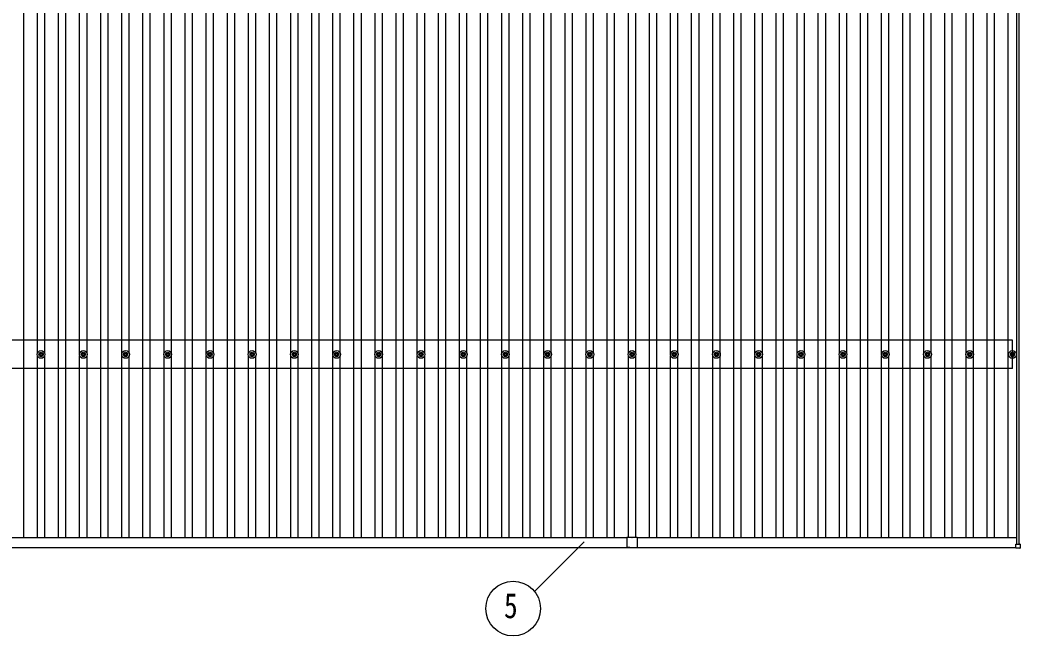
# Model space of a CAD drawing. Units: millimetres, scale not verified. Extents: x -18922 to 18922, y -13365 to 13365.
# Drawn here: x -13536 to -8798, y -935 to 1982 of the extents above; entities that cross this region are included whole.
import ezdxf
from ezdxf.enums import TextEntityAlignment as Align

# ---------------------------------------------------------------- set-up
doc = ezdxf.new("R2010")
doc.units = ezdxf.units.MM
doc.header["$LTSCALE"] = 50
for name, color, linetype in [('0-5_YKK_13', 4, 'Continuous'), ('0-6_YKK_A1', 4, 'Continuous'), ('0-7_YKK_D', 6, 'Continuous')]:
    doc.layers.add(name, color=color, linetype=linetype)
doc.styles.add('ＭＳ ゴシック', font='')
doc.styles.get('ＭＳ ゴシック').set_extended_font_data('MS Gothic')

msp = doc.modelspace()

# ---------------------------------------------------------------- linework, layer by layer
at = {"layer": '0-5_YKK_13'}
for p, q in [((-13445.91, 399.89), (-13441.49, 399.89)), ((-13445.91, 396.39), (-13441.49, 396.39)), ((-13437.66, 408.14), (-13437.66, 403.72)), ((-13437.66, 392.56), (-13437.66, 388.14)), ((-13434.16, 408.14), (-13434.16, 403.72)), ((-13434.16, 392.56), (-13434.16, 388.14)), ((-13430.33, 399.89), (-13425.91, 399.89)), ((-13430.33, 396.39), (-13425.91, 396.39)), ((-13245.91, 399.89), (-13241.49, 399.89)), ((-13245.91, 396.39), (-13241.49, 396.39)), ((-13237.66, 408.14), (-13237.66, 403.72)), ((-13237.66, 392.56), (-13237.66, 388.14)), ((-13234.16, 408.14), (-13234.16, 403.72)), ((-13234.16, 392.56), (-13234.16, 388.14)), ((-13230.33, 399.89), (-13225.91, 399.89)), ((-13230.33, 396.39), (-13225.91, 396.39)), ((-13045.91, 399.89), (-13041.49, 399.89)), ((-13045.91, 396.39), (-13041.49, 396.39)), ((-13037.66, 408.14), (-13037.66, 403.72)), ((-13037.66, 392.56), (-13037.66, 388.14)), ((-13034.16, 408.14), (-13034.16, 403.72)), ((-13034.16, 392.56), (-13034.16, 388.14)), ((-13030.33, 399.89), (-13025.91, 399.89)), ((-13030.33, 396.39), (-13025.91, 396.39)), ((-12845.91, 399.89), (-12841.49, 399.89)), ((-12845.91, 396.39), (-12841.49, 396.39)), ((-12837.66, 408.14), (-12837.66, 403.72)), ((-12837.66, 392.56), (-12837.66, 388.14)), ((-12834.16, 408.14), (-12834.16, 403.72)), ((-12834.16, 392.56), (-12834.16, 388.14)), ((-12830.33, 399.89), (-12825.91, 399.89)), ((-12830.33, 396.39), (-12825.91, 396.39)), ((-12645.91, 399.89), (-12641.49, 399.89)), ((-12645.91, 396.39), (-12641.49, 396.39)), ((-12637.66, 408.14), (-12637.66, 403.72)), ((-12637.66, 392.56), (-12637.66, 388.14)), ((-12634.16, 408.14), (-12634.16, 403.72)), ((-12634.16, 392.56), (-12634.16, 388.14)), ((-12630.33, 399.89), (-12625.91, 399.89)), ((-12630.33, 396.39), (-12625.91, 396.39)), ((-12445.91, 399.89), (-12441.49, 399.89)), ((-12445.91, 396.39), (-12441.49, 396.39)), ((-12437.66, 408.14), (-12437.66, 403.72)), ((-12437.66, 392.56), (-12437.66, 388.14)), ((-12434.16, 408.14), (-12434.16, 403.72)), ((-12434.16, 392.56), (-12434.16, 388.14)), ((-12430.33, 399.89), (-12425.91, 399.89)), ((-12430.33, 396.39), (-12425.91, 396.39)), ((-12245.91, 399.89), (-12241.49, 399.89)), ((-12245.91, 396.39), (-12241.49, 396.39)), ((-12237.66, 408.14), (-12237.66, 403.72)), ((-12237.66, 392.56), (-12237.66, 388.14)), ((-12234.16, 408.14), (-12234.16, 403.72)), ((-12234.16, 392.56), (-12234.16, 388.14)), ((-12230.33, 399.89), (-12225.91, 399.89)), ((-12230.33, 396.39), (-12225.91, 396.39)), ((-12045.91, 399.89), (-12041.49, 399.89)), ((-12045.91, 396.39), (-12041.49, 396.39)), ((-12037.66, 408.14), (-12037.66, 403.72)), ((-12037.66, 392.56), (-12037.66, 388.14)), ((-12034.16, 408.14), (-12034.16, 403.72)), ((-12034.16, 392.56), (-12034.16, 388.14)), ((-12030.33, 399.89), (-12025.91, 399.89)), ((-12030.33, 396.39), (-12025.91, 396.39)), ((-11845.91, 399.89), (-11841.49, 399.89)), ((-11845.91, 396.39), (-11841.49, 396.39)), ((-11837.66, 408.14), (-11837.66, 403.72)), ((-11837.66, 392.56), (-11837.66, 388.14)), ((-11834.16, 408.14), (-11834.16, 403.72)), ((-11834.16, 392.56), (-11834.16, 388.14)), ((-11830.33, 399.89), (-11825.91, 399.89)), ((-11830.33, 396.39), (-11825.91, 396.39)), ((-11645.91, 399.89), (-11641.49, 399.89)), ((-11645.91, 396.39), (-11641.49, 396.39)), ((-11637.66, 408.14), (-11637.66, 403.72)), ((-11637.66, 392.56), (-11637.66, 388.14)), ((-11634.16, 408.14), (-11634.16, 403.72)), ((-11634.16, 392.56), (-11634.16, 388.14)), ((-11630.33, 399.89), (-11625.91, 399.89)), ((-11630.33, 396.39), (-11625.91, 396.39)), ((-11445.91, 399.89), (-11441.49, 399.89)), ((-11445.91, 396.39), (-11441.49, 396.39)), ((-11437.66, 408.14), (-11437.66, 403.72)), ((-11437.66, 392.56), (-11437.66, 388.14)), ((-11434.16, 408.14), (-11434.16, 403.72)), ((-11434.16, 392.56), (-11434.16, 388.14)), ((-11430.33, 399.89), (-11425.91, 399.89)), ((-11430.33, 396.39), (-11425.91, 396.39)), ((-11245.91, 399.89), (-11241.49, 399.89)), ((-11245.91, 396.39), (-11241.49, 396.39)), ((-11237.66, 408.14), (-11237.66, 403.72)), ((-11237.66, 392.56), (-11237.66, 388.14)), ((-11234.16, 408.14), (-11234.16, 403.72)), ((-11234.16, 392.56), (-11234.16, 388.14)), ((-11230.33, 399.89), (-11225.91, 399.89)), ((-11230.33, 396.39), (-11225.91, 396.39)), ((-11045.91, 399.89), (-11041.49, 399.89)), ((-11045.91, 396.39), (-11041.49, 396.39)), ((-11037.66, 408.14), (-11037.66, 403.72)), ((-11037.66, 392.56), (-11037.66, 388.14)), ((-11034.16, 408.14), (-11034.16, 403.72)), ((-11034.16, 392.56), (-11034.16, 388.14)), ((-11030.33, 399.89), (-11025.91, 399.89)), ((-11030.33, 396.39), (-11025.91, 396.39)), ((-10845.91, 399.89), (-10841.49, 399.89)), ((-10845.91, 396.39), (-10841.49, 396.39)), ((-10837.66, 408.14), (-10837.66, 403.72)), ((-10837.66, 392.56), (-10837.66, 388.14)), ((-10834.16, 408.14), (-10834.16, 403.72)), ((-10834.16, 392.56), (-10834.16, 388.14)), ((-10830.33, 399.89), (-10825.91, 399.89)), ((-10830.33, 396.39), (-10825.91, 396.39)), ((-10645.91, 399.89), (-10641.49, 399.89)), ((-10645.91, 396.39), (-10641.49, 396.39)), ((-10637.66, 408.14), (-10637.66, 403.72)), ((-10637.66, 392.56), (-10637.66, 388.14)), ((-10634.16, 408.14), (-10634.16, 403.72)), ((-10634.16, 392.56), (-10634.16, 388.14)), ((-10630.33, 399.89), (-10625.91, 399.89)), ((-10630.33, 396.39), (-10625.91, 396.39)), ((-10445.91, 399.89), (-10441.49, 399.89)), ((-10445.91, 396.39), (-10441.49, 396.39)), ((-10437.66, 408.14), (-10437.66, 403.72)), ((-10437.66, 392.56), (-10437.66, 388.14)), ((-10434.16, 408.14), (-10434.16, 403.72)), ((-10434.16, 392.56), (-10434.16, 388.14)), ((-10430.33, 399.89), (-10425.91, 399.89)), ((-10430.33, 396.39), (-10425.91, 396.39)), ((-10245.91, 399.89), (-10241.49, 399.89)), ((-10245.91, 396.39), (-10241.49, 396.39)), ((-10237.66, 408.14), (-10237.66, 403.72)), ((-10237.66, 392.56), (-10237.66, 388.14)), ((-10234.16, 408.14), (-10234.16, 403.72)), ((-10234.16, 392.56), (-10234.16, 388.14)), ((-10230.33, 399.89), (-10225.91, 399.89)), ((-10230.33, 396.39), (-10225.91, 396.39)), ((-10045.91, 399.89), (-10041.49, 399.89)), ((-10045.91, 396.39), (-10041.49, 396.39)), ((-10037.66, 408.14), (-10037.66, 403.72)), ((-10037.66, 392.56), (-10037.66, 388.14)), ((-10034.16, 408.14), (-10034.16, 403.72)), ((-10034.16, 392.56), (-10034.16, 388.14)), ((-10030.33, 399.89), (-10025.91, 399.89)), ((-10030.33, 396.39), (-10025.91, 396.39)), ((-9845.91, 399.89), (-9841.49, 399.89)), ((-9845.91, 396.39), (-9841.49, 396.39)), ((-9837.66, 408.14), (-9837.66, 403.72)), ((-9837.66, 392.56), (-9837.66, 388.14)), ((-9834.16, 408.14), (-9834.16, 403.72)), ((-9834.16, 392.56), (-9834.16, 388.14)), ((-9830.33, 399.89), (-9825.91, 399.89)), ((-9830.33, 396.39), (-9825.91, 396.39)), ((-9645.91, 399.89), (-9641.49, 399.89)), ((-9645.91, 396.39), (-9641.49, 396.39)), ((-9637.66, 408.14), (-9637.66, 403.72)), ((-9637.66, 392.56), (-9637.66, 388.14)), ((-9634.16, 408.14), (-9634.16, 403.72)), ((-9634.16, 392.56), (-9634.16, 388.14)), ((-9630.33, 399.89), (-9625.91, 399.89)), ((-9630.33, 396.39), (-9625.91, 396.39)), ((-9445.91, 399.89), (-9441.49, 399.89)), ((-9445.91, 396.39), (-9441.49, 396.39)), ((-9437.66, 408.14), (-9437.66, 403.72)), ((-9437.66, 392.56), (-9437.66, 388.14)), ((-9434.16, 408.14), (-9434.16, 403.72)), ((-9434.16, 392.56), (-9434.16, 388.14)), ((-9430.33, 399.89), (-9425.91, 399.89)), ((-9430.33, 396.39), (-9425.91, 396.39)), ((-9245.91, 399.89), (-9241.49, 399.89)), ((-9245.91, 396.39), (-9241.49, 396.39)), ((-9237.66, 408.14), (-9237.66, 403.72)), ((-9237.66, 392.56), (-9237.66, 388.14)), ((-9234.16, 408.14), (-9234.16, 403.72)), ((-9234.16, 392.56), (-9234.16, 388.14)), ((-9230.33, 399.89), (-9225.91, 399.89)), ((-9230.33, 396.39), (-9225.91, 396.39)), ((-9045.91, 399.89), (-9041.49, 399.89)), ((-9045.91, 396.39), (-9041.49, 396.39)), ((-9037.66, 408.14), (-9037.66, 403.72)), ((-9037.66, 392.56), (-9037.66, 388.14)), ((-9034.16, 408.14), (-9034.16, 403.72)), ((-9034.16, 392.56), (-9034.16, 388.14)), ((-9030.33, 399.89), (-9025.91, 399.89)), ((-9030.33, 396.39), (-9025.91, 396.39)), ((-8843.16, 399.89), (-8838.74, 399.89)), ((-8843.16, 396.39), (-8838.74, 396.39)), ((-8834.91, 408.14), (-8834.91, 403.72)), ((-8834.91, 392.56), (-8834.91, 388.14)), ((-8831.41, 408.14), (-8831.41, 403.72)), ((-8831.41, 392.56), (-8831.41, 388.14)), ((-8827.58, 399.89), (-8823.16, 399.89)), ((-8827.58, 396.39), (-8823.16, 396.39)), ((-10660.91, -469.45), (-10660.91, -492.05)), ((-10636.31, -468.45), (-10659.91, -468.45)), ((-10611.91, -468.45), (-10635.51, -468.45)), ((-10610.91, -469.45), (-10610.91, -492.05)), ((-10660.91, -492.85), (-10660.91, -514.45)), ((-10645.91, -515.45), (-10659.91, -515.45)), ((-10645.91, -515.45), (-10645.91, -516.95)), ((-10625.91, -516.95), (-10645.91, -516.95)), ((-10625.91, -515.45), (-10625.91, -516.95)), ((-10625.91, -515.45), (-10611.91, -515.45)), ((-10610.91, -492.85), (-10610.91, -514.45)), ((-8817.61, -518.75), (-8817.61, -500.75)), ((-8816.61, -499.75), (-8798.61, -499.75)), ((-8798.61, -519.75), (-8816.61, -519.75)), ((-8797.61, -500.75), (-8797.61, -518.75))]:
    msp.add_line(p, q, dxfattribs=at)
for centre, radius in [((-13435.91, 398.14), 18.25), ((-13435.91, 398.14), 10.15), ((-13435.91, 398.14), 5.85), ((-13435.91, 398.14), 5.25), ((-13235.91, 398.14), 18.25), ((-13235.91, 398.14), 10.15), ((-13235.91, 398.14), 5.85), ((-13235.91, 398.14), 5.25), ((-13035.91, 398.14), 18.25), ((-13035.91, 398.14), 10.15), ((-13035.91, 398.14), 5.85), ((-13035.91, 398.14), 5.25), ((-12835.91, 398.14), 18.25), ((-12835.91, 398.14), 10.15), ((-12835.91, 398.14), 5.85), ((-12835.91, 398.14), 5.25), ((-12635.91, 398.14), 18.25), ((-12635.91, 398.14), 10.15), ((-12635.91, 398.14), 5.85), ((-12635.91, 398.14), 5.25), ((-12435.91, 398.14), 18.25), ((-12435.91, 398.14), 10.15), ((-12435.91, 398.14), 5.85), ((-12435.91, 398.14), 5.25), ((-12235.91, 398.14), 18.25), ((-12235.91, 398.14), 10.15), ((-12235.91, 398.14), 5.85), ((-12235.91, 398.14), 5.25), ((-12035.91, 398.14), 18.25), ((-12035.91, 398.14), 10.15), ((-12035.91, 398.14), 5.85), ((-12035.91, 398.14), 5.25), ((-11835.91, 398.14), 18.25), ((-11835.91, 398.14), 10.15), ((-11835.91, 398.14), 5.85), ((-11835.91, 398.14), 5.25), ((-11635.91, 398.14), 18.25), ((-11635.91, 398.14), 10.15), ((-11635.91, 398.14), 5.85), ((-11635.91, 398.14), 5.25), ((-11435.91, 398.14), 18.25), ((-11435.91, 398.14), 10.15), ((-11435.91, 398.14), 5.85), ((-11435.91, 398.14), 5.25), ((-11235.91, 398.14), 18.25), ((-11235.91, 398.14), 10.15), ((-11235.91, 398.14), 5.85), ((-11235.91, 398.14), 5.25), ((-11035.91, 398.14), 18.25), ((-11035.91, 398.14), 10.15), ((-11035.91, 398.14), 5.85), ((-11035.91, 398.14), 5.25), ((-10835.91, 398.14), 18.25), ((-10835.91, 398.14), 10.15), ((-10835.91, 398.14), 5.85), ((-10835.91, 398.14), 5.25), ((-10635.91, 398.14), 18.25), ((-10635.91, 398.14), 10.15), ((-10635.91, 398.14), 5.85), ((-10635.91, 398.14), 5.25), ((-10435.91, 398.14), 18.25), ((-10435.91, 398.14), 10.15), ((-10435.91, 398.14), 5.85), ((-10435.91, 398.14), 5.25), ((-10235.91, 398.14), 18.25), ((-10235.91, 398.14), 10.15), ((-10235.91, 398.14), 5.85), ((-10235.91, 398.14), 5.25), ((-10035.91, 398.14), 18.25), ((-10035.91, 398.14), 10.15), ((-10035.91, 398.14), 5.85), ((-10035.91, 398.14), 5.25), ((-9835.91, 398.14), 18.25), ((-9835.91, 398.14), 10.15), ((-9835.91, 398.14), 5.85), ((-9835.91, 398.14), 5.25), ((-9635.91, 398.14), 18.25), ((-9635.91, 398.14), 10.15), ((-9635.91, 398.14), 5.85), ((-9635.91, 398.14), 5.25), ((-9435.91, 398.14), 18.25), ((-9435.91, 398.14), 10.15), ((-9435.91, 398.14), 5.85), ((-9435.91, 398.14), 5.25), ((-9235.91, 398.14), 18.25), ((-9235.91, 398.14), 10.15), ((-9235.91, 398.14), 5.85), ((-9235.91, 398.14), 5.25), ((-9035.91, 398.14), 18.25), ((-9035.91, 398.14), 10.15), ((-9035.91, 398.14), 5.85), ((-9035.91, 398.14), 5.25), ((-8833.16, 398.14), 18.25), ((-8833.16, 398.14), 10.15), ((-8833.16, 398.14), 5.85), ((-8833.16, 398.14), 5.25)]:
    msp.add_circle(centre, radius, dxfattribs=at)
for centre, radius, start, end in [((-10659.91, -469.45), 1, 90, 180), ((-10635.91, -468.15), 0.5, 216.8699, 323.1301), ((-10611.91, -469.45), 1, 359.99999, 90), ((-10661.21, -492.45), 0.5, 306.8699, 53.1301), ((-10659.91, -514.45), 1, 180, 270), ((-10611.91, -514.45), 1, 270, 359.99999), ((-10610.61, -492.45), 0.5, 126.8699, 233.1301), ((-8816.61, -500.75), 1, 90, 180), ((-8816.61, -518.75), 1, 180, 270), ((-8798.61, -500.75), 1, 0, 90), ((-8798.61, -518.75), 1, 270, 0)]:
    msp.add_arc(centre, radius, start, end, dxfattribs=at)
at = {"layer": '0-6_YKK_A1'}
for p, q in [((-13518.41, -468.47), (-13518.41, 10261.78)), ((-13353.41, -468.47), (-13353.41, 10261.78)), ((-13318.41, -468.47), (-13318.41, 10261.78)), ((-13153.41, -468.47), (-13153.41, 10261.78)), ((-13118.41, -468.47), (-13118.41, 10261.78)), ((-12953.41, -468.47), (-12953.41, 10261.78)), ((-12918.41, -468.47), (-12918.41, 10261.78)), ((-12753.41, -468.47), (-12753.41, 10261.78)), ((-12718.41, -468.47), (-12718.41, 10261.78)), ((-12553.41, -468.47), (-12553.41, 10261.78)), ((-12518.41, -468.47), (-12518.41, 10261.78)), ((-12353.41, -468.47), (-12353.41, 10261.78)), ((-12318.41, -468.47), (-12318.41, 10261.78)), ((-12153.41, -468.47), (-12153.41, 10261.78)), ((-12118.41, -468.47), (-12118.41, 10261.78)), ((-11953.41, -468.47), (-11953.41, 10261.78)), ((-11918.41, -468.47), (-11918.41, 10261.78)), ((-11753.41, -468.47), (-11753.41, 10261.78)), ((-11718.41, -468.47), (-11718.41, 10261.78)), ((-11553.41, -468.47), (-11553.41, 10261.78)), ((-11518.41, -468.47), (-11518.41, 10261.78)), ((-11353.41, -468.47), (-11353.41, 10261.78)), ((-11318.41, -468.47), (-11318.41, 10261.78)), ((-11153.41, -468.47), (-11153.41, 10261.78)), ((-11118.41, -468.47), (-11118.41, 10261.78)), ((-10953.41, -468.47), (-10953.41, 10261.78)), ((-10918.41, -468.47), (-10918.41, 10261.78)), ((-10753.41, -468.47), (-10753.41, 10261.78)), ((-10718.41, -468.47), (-10718.41, 10261.78)), ((-10553.41, -468.47), (-10553.41, 10261.78)), ((-10518.41, -468.47), (-10518.41, 10261.78)), ((-10353.41, -468.47), (-10353.41, 10261.78)), ((-10318.41, -468.47), (-10318.41, 10261.78)), ((-10153.41, -468.47), (-10153.41, 10261.78)), ((-10118.41, -468.47), (-10118.41, 10261.78)), ((-9953.41, -468.47), (-9953.41, 10261.78)), ((-9918.41, -468.47), (-9918.41, 10261.78)), ((-9753.41, -468.47), (-9753.41, 10261.78)), ((-9718.41, -468.47), (-9718.41, 10261.78)), ((-9553.41, -468.47), (-9553.41, 10261.78)), ((-9518.41, -468.47), (-9518.41, 10261.78)), ((-9353.41, -468.47), (-9353.41, 10261.78)), ((-9318.41, -468.47), (-9318.41, 10261.78)), ((-9153.41, -468.47), (-9153.41, 10261.78)), ((-9118.41, -468.47), (-9118.41, 10261.78)), ((-8953.41, -468.47), (-8953.41, 10261.78)), ((-8918.41, -468.47), (-8918.41, 10261.78)), ((-8853.41, -468.47), (-8853.41, 10261.78)), ((-8800.91, -499.75), (-8800.91, 4888.07)), ((-8812.91, -499.75), (-8812.91, 4873.07)), ((-13453.41, 403.32), (-13453.41, 3392.96)), ((-13418.41, 403.32), (-13418.41, 3392.96)), ((-13253.41, 403.32), (-13253.41, 3392.96)), ((-13218.41, 403.32), (-13218.41, 3392.96)), ((-13053.41, 403.32), (-13053.41, 3392.96)), ((-13018.41, 403.32), (-13018.41, 3392.96)), ((-12853.41, 403.32), (-12853.41, 3392.96)), ((-12818.41, 403.32), (-12818.41, 3392.96)), ((-12653.41, 403.32), (-12653.41, 3392.96)), ((-12618.41, 403.32), (-12618.41, 3392.96)), ((-12453.41, 403.32), (-12453.41, 3392.96)), ((-12418.41, 403.32), (-12418.41, 3392.96)), ((-12253.41, 403.32), (-12253.41, 3392.96)), ((-12218.41, 403.32), (-12218.41, 3392.96)), ((-12053.41, 403.32), (-12053.41, 3392.96)), ((-12018.41, 403.32), (-12018.41, 3392.96)), ((-11853.41, 403.32), (-11853.41, 3392.96)), ((-11818.41, 403.32), (-11818.41, 3392.96)), ((-11653.41, 403.32), (-11653.41, 3392.96)), ((-11618.41, 403.32), (-11618.41, 3392.96)), ((-11453.41, 403.32), (-11453.41, 3392.96)), ((-11418.41, 403.32), (-11418.41, 3392.96)), ((-11253.41, 403.32), (-11253.41, 3392.96)), ((-11218.41, 403.32), (-11218.41, 3392.96)), ((-11053.41, 403.32), (-11053.41, 3392.96)), ((-11018.41, 403.32), (-11018.41, 3392.96)), ((-10853.41, 403.32), (-10853.41, 3392.96)), ((-10818.41, 403.32), (-10818.41, 3392.96)), ((-10653.41, 403.32), (-10653.41, 3392.96)), ((-10618.41, 403.32), (-10618.41, 3392.96)), ((-10453.41, 403.32), (-10453.41, 3392.96)), ((-10418.41, 403.32), (-10418.41, 3392.96)), ((-10253.41, 403.32), (-10253.41, 3392.96)), ((-10218.41, 403.32), (-10218.41, 3392.96)), ((-10053.41, 403.32), (-10053.41, 3392.96)), ((-10018.41, 403.32), (-10018.41, 3392.96)), ((-9853.41, 403.32), (-9853.41, 3392.96)), ((-9818.41, 403.32), (-9818.41, 3392.96)), ((-9653.41, 403.32), (-9653.41, 3392.96)), ((-9618.41, 403.32), (-9618.41, 3392.96)), ((-9453.41, 403.32), (-9453.41, 3392.96)), ((-9418.41, 403.32), (-9418.41, 3392.96)), ((-9253.41, 403.32), (-9253.41, 3392.96)), ((-9218.41, 403.32), (-9218.41, 3392.96)), ((-9053.41, 403.32), (-9053.41, 3392.96)), ((-9018.41, 403.32), (-9018.41, 3392.96)), ((-8833.16, 465.14), (-16635.91, 465.14)), ((-8833.16, 331.14), (-8833.16, 465.14)), ((-13453.41, -468.47), (-13453.41, 392.96)), ((-13418.41, -468.47), (-13418.41, 392.96)), ((-13253.41, -468.47), (-13253.41, 392.96)), ((-13218.41, -468.47), (-13218.41, 392.96)), ((-13053.41, -468.47), (-13053.41, 392.96)), ((-13018.41, -468.47), (-13018.41, 392.96)), ((-12853.41, -468.47), (-12853.41, 392.96)), ((-12818.41, -468.47), (-12818.41, 392.96)), ((-12653.41, -468.47), (-12653.41, 392.96)), ((-12618.41, -468.47), (-12618.41, 392.96)), ((-12453.41, -468.47), (-12453.41, 392.96)), ((-12418.41, -468.47), (-12418.41, 392.96)), ((-12253.41, -468.47), (-12253.41, 392.96)), ((-12218.41, -468.47), (-12218.41, 392.96)), ((-12053.41, -468.47), (-12053.41, 392.96)), ((-12018.41, -468.47), (-12018.41, 392.96)), ((-11853.41, -468.47), (-11853.41, 392.96)), ((-11818.41, -468.47), (-11818.41, 392.96)), ((-11653.41, -468.47), (-11653.41, 392.96)), ((-11618.41, -468.47), (-11618.41, 392.96)), ((-11453.41, -468.47), (-11453.41, 392.96)), ((-11418.41, -468.47), (-11418.41, 392.96)), ((-11253.41, -468.47), (-11253.41, 392.96)), ((-11218.41, -468.47), (-11218.41, 392.96)), ((-11053.41, -468.47), (-11053.41, 392.96)), ((-11018.41, -468.47), (-11018.41, 392.96)), ((-10853.41, -468.47), (-10853.41, 392.96)), ((-10818.41, -468.47), (-10818.41, 392.96)), ((-10653.41, -468.45), (-10653.41, 392.96)), ((-10618.41, -468.45), (-10618.41, 392.96)), ((-10453.41, -468.47), (-10453.41, 392.96)), ((-10418.41, -468.47), (-10418.41, 392.96)), ((-10253.41, -468.47), (-10253.41, 392.96)), ((-10218.41, -468.47), (-10218.41, 392.96)), ((-10053.41, -468.47), (-10053.41, 392.96)), ((-10018.41, -468.47), (-10018.41, 392.96)), ((-9853.41, -468.47), (-9853.41, 392.96)), ((-9818.41, -468.47), (-9818.41, 392.96)), ((-9653.41, -468.47), (-9653.41, 392.96)), ((-9618.41, -468.47), (-9618.41, 392.96)), ((-9453.41, -468.47), (-9453.41, 392.96)), ((-9418.41, -468.47), (-9418.41, 392.96)), ((-9253.41, -468.47), (-9253.41, 392.96)), ((-9218.41, -468.47), (-9218.41, 392.96)), ((-9053.41, -468.47), (-9053.41, 392.96)), ((-9018.41, -468.47), (-9018.41, 392.96)), ((-8833.16, 331.14), (-16635.91, 331.14)), ((-16658.91, -468.47), (-10660.09, -468.47)), ((-10636.3, -468.47), (-10635.52, -468.47)), ((-10611.73, -468.47), (-8812.91, -468.47)), ((-16654.21, -516.45), (-10645.91, -516.45)), ((-10625.91, -516.45), (-8817.61, -516.45))]:
    msp.add_line(p, q, dxfattribs=at)
at = {"layer": '0-7_YKK_D'}
msp.add_line((-11097.65, -724.85), (-10862.57, -489.76), dxfattribs=at)
msp.add_circle((-11199.2, -805.38), 129.6, dxfattribs=at)

# ---------------------------------------------------------------- texts
at = {"layer": '0-7_YKK_D', "style": 'ＭＳ ゴシック', "width": 0.8}
msp.add_text('5', height=118.8, dxfattribs=at).set_placement((-11242.4, -886.38), align=Align.BOTTOM_LEFT)

doc.saveas('drawing.dxf')
